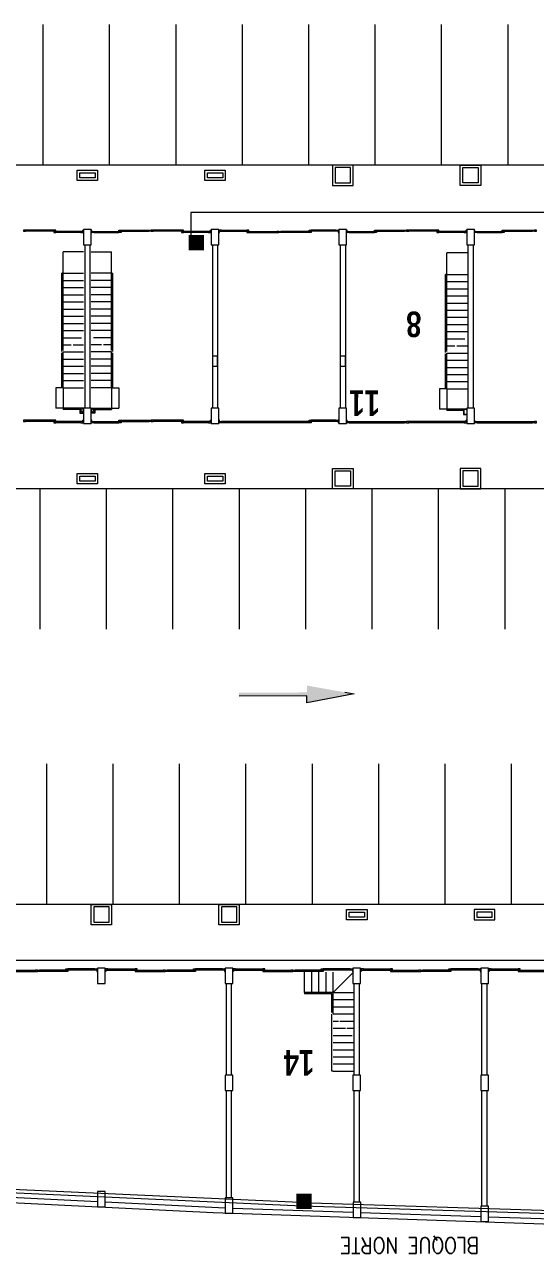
# Model space of a CAD drawing. Header units: inches. Extents: x -35 to 98, y -34 to 46.
# Drawn here: x 21.73 to 41.73, y -33.51 to 14.61 of the extents above; entities that cross this region are included whole.
import ezdxf
from ezdxf.enums import TextEntityAlignment as Align

# ---------------------------------------------------------------- set-up
doc = ezdxf.new("R2010")
doc.units = ezdxf.units.IN
doc.header["$MEASUREMENT"] = 0
doc.layers.add('back_bone', color=30, linetype='Continuous', lineweight=9)
doc.layers.add('Estructura', color=8, linetype='Continuous', lineweight=9)
doc.layers.add('RACK01', color=7, linetype='Continuous')
doc.styles.add('ROMANS', font='romans.shx', dxfattribs={"width": 0.85})
doc.styles.add('STYLE3', font='impact.ttf', dxfattribs={"height": 0.006})

msp = doc.modelspace()

# ---------------------------------------------------------------- hatches: boundary and pattern name
at = {"layer": 'Estructura'}
h = msp.add_hatch(color=256, dxfattribs=at)
h.dxf.hatch_style = 1
h.paths.add_polyline_path([(34.631, -11.603), (32.784, -11.275), (32.786, -11.545), (30.131, -11.559), (30.131, -11.694), (32.786, -11.68), (32.788, -11.95)])
at = {"layer": 'RACK01'}
h = msp.add_hatch(color=256, dxfattribs=at)
h.dxf.hatch_style = 1
h.paths.add_polyline_path([(28.157, 6.364), (28.157, 5.764), (28.757, 5.764), (28.757, 6.364)])
h = msp.add_hatch(color=256, dxfattribs=at)
h.dxf.hatch_style = 1
h.paths.add_polyline_path([(32.372, -31.172), (32.372, -31.772), (32.972, -31.772), (32.972, -31.172)])

# ---------------------------------------------------------------- linework, layer by layer
at = {"layer": 'back_bone', "color": 51, "true_color": 0xf8f6b0}
msp.add_line((52.585, 7.246), (28.244, 7.246), dxfattribs=at)
at = {"layer": 'back_bone', "color": 6}
for p, q in [((28.244, 7.246), (28.244, 6.371)), ((45.384, -22.046), (-9.474, -22.046)), ((4.062, -30.216), (32.507, -31.509)), ((32.956, -31.53), (56.103, -32.26))]:
    msp.add_line(p, q, dxfattribs=at)
at = {"layer": 'back_bone'}
for points in [[(-17.665, -15.654), (-21.739, -15.654), (-21.739, -24.372), (-13.504, -29.547), (32.606, -31.643)], [(32.606, -31.643), (56.325, -32.375)]]:
    msp.add_lwpolyline(points, dxfattribs=at)
at = {"layer": 'Estructura'}
for p, q in [((22.448, 14.607), (22.448, 9.107)), ((25.048, 14.607), (25.048, 9.107)), ((27.648, 14.607), (27.648, 9.107)), ((30.248, 14.607), (30.248, 9.107)), ((32.848, 14.607), (32.848, 9.107)), ((35.448, 14.607), (35.448, 9.107)), ((38.048, 14.607), (38.048, 9.107)), ((40.648, 14.607), (40.648, 9.107)), ((59.588, 9.107), (8.748, 9.107)), ((59.442, -3.573), (8.642, -3.573)), ((22.342, -9.073), (22.342, -3.573)), ((24.942, -9.073), (24.942, -3.573)), ((27.542, -9.073), (27.542, -3.573)), ((30.142, -9.073), (30.142, -3.573)), ((32.742, -9.073), (32.742, -3.573)), ((35.342, -9.073), (35.342, -3.573)), ((37.942, -9.073), (37.942, -3.573)), ((40.542, -9.073), (40.542, -3.573)), ((59.701, -19.843), (-1.499, -19.843)), ((29.64, -26.528), (29.64, -22.943)), ((29.84, -26.528), (29.84, -22.943)), ((34.64, -26.528), (34.64, -22.943)), ((34.84, -26.528), (34.84, -22.943)), ((39.64, -26.528), (39.64, -22.943)), ((39.84, -26.528), (39.84, -22.943)), ((33.764, -24.08), (33.764, -23.343)), ((33.814, -24.133), (33.814, -23.293)), ((33.814, -23.853), (34.614, -23.853)), ((33.764, -26.373), (33.764, -24.14)), ((33.814, -24.133), (34.614, -24.133)), ((33.814, -24.413), (34.024, -24.413)), ((34.081, -24.413), (34.614, -24.413)), ((33.814, -24.693), (34.291, -24.693)), ((33.814, -24.973), (34.557, -24.973)), ((34.348, -24.693), (34.614, -24.693)), ((33.814, -25.253), (34.614, -25.253)), ((33.814, -25.533), (34.614, -25.533)), ((33.814, -25.813), (34.614, -25.813)), ((33.814, -26.373), (33.764, -26.373)), ((33.814, -26.093), (34.614, -26.093)), ((33.814, -26.373), (34.614, -26.373)), ((29.64, -31.324), (29.64, -27.128)), ((29.84, -31.324), (29.84, -27.128)), ((34.64, -31.493), (34.64, -27.128)), ((34.84, -31.493), (34.84, -27.128)), ((39.64, -31.663), (39.64, -27.128)), ((39.84, -31.663), (39.84, -27.128)), ((-13.569, -29.788), (29.118, -31.908)), ((29.64, -31.032), (29.64, -29.527)), ((29.84, -31.195), (29.84, -29.69)), ((39.64, -31.443), (39.64, -29.937)), ((39.84, -31.534), (39.84, -30.029)), ((19.89, -31.248), (24.59, -31.48)), ((24.89, -31.494), (29.59, -31.724)), ((29.89, -31.734), (34.59, -31.893)), ((29.118, -31.908), (59.74, -32.946)), ((34.89, -31.903), (39.59, -32.063)), ((39.89, -32.073), (44.59, -32.232))]:
    msp.add_line(p, q, dxfattribs=at)
at = {"layer": 'Estructura', "color": 251, "true_color": 0x636466}
for p, q in [((22.873, 6.563), (21.771, 6.563)), ((22.873, 6.54), (21.771, 6.54)), ((22.873, 6.538), (21.771, 6.538)), ((22.873, 6.515), (21.771, 6.515)), ((23.936, 6.51), (22.953, 6.51)), ((23.936, 6.487), (22.953, 6.487)), ((23.936, 6.485), (22.953, 6.485)), ((23.936, 6.463), (22.953, 6.463)), ((24.041, 6.437), (24.041, 6.587)), ((24.341, 6.437), (24.341, 6.587)), ((24.446, 6.51), (25.429, 6.51)), ((24.446, 6.487), (25.429, 6.487)), ((24.446, 6.485), (25.429, 6.485)), ((24.446, 6.463), (25.429, 6.463)), ((25.509, 6.563), (26.611, 6.563)), ((25.509, 6.54), (26.611, 6.54)), ((25.509, 6.538), (26.611, 6.538)), ((25.509, 6.515), (26.611, 6.515)), ((27.873, 6.563), (26.771, 6.563)), ((27.873, 6.54), (26.771, 6.54)), ((27.873, 6.538), (26.771, 6.538)), ((27.873, 6.515), (26.771, 6.515)), ((28.936, 6.51), (27.953, 6.51)), ((28.936, 6.487), (27.953, 6.487)), ((28.936, 6.485), (27.953, 6.485)), ((28.936, 6.463), (27.953, 6.463)), ((29.041, 6.437), (29.041, 6.587)), ((29.341, 6.437), (29.341, 6.587)), ((29.446, 6.563), (30.429, 6.563)), ((29.446, 6.54), (30.429, 6.54)), ((29.446, 6.538), (30.429, 6.538)), ((29.446, 6.515), (30.429, 6.515)), ((30.509, 6.51), (31.611, 6.51)), ((30.509, 6.487), (31.611, 6.487)), ((30.509, 6.485), (31.611, 6.485)), ((30.509, 6.463), (31.611, 6.463)), ((32.873, 6.51), (31.771, 6.51)), ((32.873, 6.487), (31.771, 6.487)), ((32.873, 6.485), (31.771, 6.485)), ((32.873, 6.463), (31.771, 6.463)), ((33.936, 6.563), (32.953, 6.563)), ((33.936, 6.54), (32.953, 6.54)), ((33.936, 6.538), (32.953, 6.538)), ((33.936, 6.515), (32.953, 6.515)), ((34.041, 6.437), (34.041, 6.587)), ((34.341, 6.437), (34.341, 6.587)), ((34.446, 6.51), (35.429, 6.51)), ((34.446, 6.487), (35.429, 6.487)), ((34.446, 6.485), (35.429, 6.485)), ((34.446, 6.463), (35.429, 6.463)), ((35.509, 6.563), (36.611, 6.563)), ((35.509, 6.54), (36.611, 6.54)), ((35.509, 6.538), (36.611, 6.538)), ((35.509, 6.515), (36.611, 6.515)), ((37.873, 6.563), (36.771, 6.563)), ((37.873, 6.54), (36.771, 6.54)), ((37.873, 6.538), (36.771, 6.538)), ((37.873, 6.515), (36.771, 6.515)), ((38.936, 6.51), (37.953, 6.51)), ((38.936, 6.487), (37.953, 6.487)), ((38.936, 6.485), (37.953, 6.485)), ((38.936, 6.463), (37.953, 6.463)), ((39.041, 6.437), (39.041, 6.587)), ((39.341, 6.437), (39.341, 6.587)), ((39.446, 6.51), (40.429, 6.51)), ((39.446, 6.487), (40.429, 6.487)), ((39.446, 6.485), (40.429, 6.485)), ((39.446, 6.463), (40.429, 6.463)), ((40.509, 6.563), (41.611, 6.563)), ((40.509, 6.54), (41.611, 6.54)), ((40.509, 6.538), (41.611, 6.538)), ((40.509, 6.515), (41.611, 6.515)), ((24.091, 5.987), (24.091, -0.413)), ((24.291, 5.987), (24.291, -0.413)), ((29.091, 5.987), (29.091, -0.413)), ((29.291, 5.987), (29.291, -0.413)), ((34.091, 5.987), (34.091, -0.413)), ((34.291, 5.987), (34.291, -0.413)), ((39.091, 5.987), (39.091, -0.413)), ((39.291, 5.987), (39.291, -0.413)), ((23.241, 4.867), (23.241, 5.707)), ((24.041, 5.707), (23.241, 5.707)), ((24.341, 5.707), (25.141, 5.707)), ((25.141, 4.867), (25.141, 5.707)), ((38.257, 4.825), (38.257, 5.665)), ((39.057, 5.665), (38.257, 5.665)), ((23.191, 1.812), (23.191, 4.867)), ((23.241, 4.867), (23.191, 4.867)), ((23.241, 1.847), (23.241, 4.867)), ((23.241, 4.867), (24.041, 4.867)), ((25.141, 4.867), (24.341, 4.867)), ((25.141, 1.847), (25.141, 4.867)), ((25.141, 4.867), (25.191, 4.867)), ((25.191, 1.812), (25.191, 4.867)), ((38.207, 1.77), (38.207, 4.825)), ((38.257, 4.825), (38.207, 4.825)), ((38.257, 1.805), (38.257, 4.825)), ((38.257, 4.825), (39.057, 4.825)), ((23.241, 4.587), (24.041, 4.587)), ((25.141, 4.587), (24.341, 4.587)), ((38.257, 4.545), (39.057, 4.545)), ((23.241, 4.307), (24.041, 4.307)), ((23.241, 4.027), (24.041, 4.027)), ((25.141, 4.307), (24.341, 4.307)), ((25.141, 4.027), (24.341, 4.027)), ((38.257, 4.265), (39.057, 4.265)), ((38.257, 3.985), (39.057, 3.985)), ((23.241, 3.747), (24.041, 3.747)), ((23.241, 3.467), (24.041, 3.467)), ((25.141, 3.747), (24.341, 3.747)), ((25.141, 3.467), (24.341, 3.467)), ((38.257, 3.705), (39.057, 3.705)), ((38.257, 3.425), (39.057, 3.425)), ((23.241, 3.187), (24.041, 3.187)), ((23.241, 2.907), (24.041, 2.907)), ((25.141, 3.187), (24.341, 3.187)), ((25.141, 2.907), (24.341, 2.907)), ((38.257, 3.145), (39.057, 3.145)), ((23.241, 2.627), (24.041, 2.627)), ((25.141, 2.627), (24.341, 2.627)), ((38.257, 2.865), (39.057, 2.865)), ((38.257, 2.585), (39.057, 2.585)), ((23.241, 2.347), (23.956, 2.347)), ((23.241, 2.067), (23.556, 2.067)), ((23.641, 2.067), (24.041, 2.067)), ((24.741, 2.067), (24.341, 2.067)), ((25.141, 2.347), (24.427, 2.347)), ((25.141, 2.067), (24.827, 2.067)), ((38.257, 2.305), (38.971, 2.305)), ((38.257, 2.025), (38.571, 2.025)), ((38.657, 2.025), (39.057, 2.025)), ((23.191, 0.387), (23.191, 1.752)), ((23.241, 0.387), (23.241, 1.787)), ((23.241, 1.787), (24.041, 1.787)), ((23.241, 1.507), (24.041, 1.507)), ((25.141, 1.787), (24.341, 1.787)), ((25.141, 1.507), (24.341, 1.507)), ((25.141, 0.387), (25.141, 1.787)), ((25.191, 0.387), (25.191, 1.752)), ((38.207, 0.345), (38.207, 1.71)), ((38.257, 0.345), (38.257, 1.745)), ((38.257, 1.745), (39.057, 1.745)), ((38.257, 1.465), (39.057, 1.465)), ((23.241, 1.227), (24.041, 1.227)), ((25.141, 1.227), (24.341, 1.227)), ((38.257, 1.185), (39.057, 1.185)), ((23.241, 0.947), (24.041, 0.947)), ((23.241, 0.667), (24.041, 0.667)), ((25.141, 0.947), (24.341, 0.947)), ((25.141, 0.667), (24.341, 0.667)), ((38.257, 0.905), (39.057, 0.905)), ((38.257, 0.625), (39.057, 0.625)), ((22.961, 0.387), (22.961, -0.413)), ((23.241, 0.387), (22.961, 0.387)), ((23.241, 0.387), (23.191, 0.387)), ((23.241, 0.387), (23.241, -0.413)), ((23.241, 0.387), (24.041, 0.387)), ((25.141, 0.387), (24.341, 0.387)), ((25.141, 0.387), (25.191, 0.387)), ((25.141, 0.387), (25.141, -0.413)), ((25.141, 0.387), (25.421, 0.387)), ((25.421, 0.387), (25.421, -0.413)), ((37.977, 0.345), (37.977, -0.455)), ((38.257, 0.345), (37.977, 0.345)), ((38.257, 0.345), (38.207, 0.345)), ((38.257, 0.345), (38.257, -0.455)), ((38.257, 0.345), (39.057, 0.345)), ((23.241, -0.413), (22.961, -0.413)), ((24.041, -0.413), (23.241, -0.413)), ((23.241, -0.413), (23.241, -0.463)), ((23.901, -0.463), (23.241, -0.463)), ((24.341, -0.413), (25.141, -0.413)), ((24.481, -0.463), (25.141, -0.463)), ((25.141, -0.413), (25.141, -0.463)), ((25.141, -0.413), (25.421, -0.413)), ((38.257, -0.455), (37.977, -0.455)), ((39.057, -0.455), (38.257, -0.455)), ((38.257, -0.455), (38.257, -0.505)), ((22.873, -0.887), (21.771, -0.887)), ((22.873, -0.91), (21.771, -0.91)), ((22.873, -0.912), (21.771, -0.912)), ((22.873, -0.935), (21.771, -0.935)), ((23.936, -0.94), (22.953, -0.94)), ((24.041, -1.013), (24.041, -0.863)), ((24.341, -1.013), (24.341, -0.863)), ((24.446, -0.94), (25.429, -0.94)), ((25.509, -0.887), (26.611, -0.887)), ((25.509, -0.91), (26.611, -0.91)), ((25.509, -0.912), (26.611, -0.912)), ((25.509, -0.935), (26.611, -0.935)), ((27.873, -0.887), (26.771, -0.887)), ((27.873, -0.91), (26.771, -0.91)), ((27.873, -0.912), (26.771, -0.912)), ((27.873, -0.935), (26.771, -0.935)), ((28.936, -0.94), (27.953, -0.94)), ((29.041, -1.013), (29.041, -0.863)), ((29.341, -1.013), (29.341, -0.863)), ((32.873, -0.94), (29.446, -0.94)), ((33.936, -0.887), (32.953, -0.887)), ((33.936, -0.91), (32.953, -0.91)), ((33.936, -0.912), (32.953, -0.912)), ((33.936, -0.935), (32.953, -0.935)), ((34.041, -1.013), (34.041, -0.863)), ((34.341, -1.013), (34.341, -0.863)), ((34.341, -1.013), (34.341, -0.863)), ((34.446, -0.94), (36.611, -0.94)), ((38.936, -0.94), (36.771, -0.94)), ((38.917, -0.505), (38.257, -0.505)), ((39.041, -1.013), (39.041, -0.863)), ((39.041, -1.013), (39.041, -0.863)), ((39.341, -1.013), (39.341, -0.863)), ((39.446, -0.94), (41.611, -0.94)), ((23.936, -0.963), (22.953, -0.963)), ((23.936, -0.965), (22.953, -0.965)), ((23.936, -0.987), (22.953, -0.987)), ((24.446, -0.963), (25.429, -0.963)), ((24.446, -0.965), (25.429, -0.965)), ((24.446, -0.987), (25.429, -0.987)), ((28.936, -0.963), (27.953, -0.963)), ((28.936, -0.965), (27.953, -0.965)), ((28.936, -0.987), (27.953, -0.987)), ((32.873, -0.963), (29.446, -0.963)), ((32.873, -0.965), (29.446, -0.965)), ((32.873, -0.987), (29.446, -0.987)), ((34.446, -0.963), (36.611, -0.963)), ((34.446, -0.965), (36.611, -0.965)), ((34.446, -0.987), (36.611, -0.987)), ((38.936, -0.963), (36.771, -0.963)), ((38.936, -0.965), (36.771, -0.965)), ((38.936, -0.987), (36.771, -0.987)), ((39.446, -0.963), (41.611, -0.963)), ((39.446, -0.965), (41.611, -0.965)), ((39.446, -0.987), (41.611, -0.987)), ((21.138, -22.418), (22.16, -22.418)), ((21.138, -22.441), (22.16, -22.441)), ((21.138, -22.443), (22.16, -22.443)), ((21.138, -22.465), (22.16, -22.465)), ((23.343, -22.418), (22.32, -22.418)), ((23.343, -22.441), (22.32, -22.441)), ((23.343, -22.443), (22.32, -22.443)), ((23.343, -22.465), (22.32, -22.465)), ((24.485, -22.365), (23.423, -22.365)), ((24.485, -22.388), (23.423, -22.388)), ((24.485, -22.39), (23.423, -22.39)), ((24.485, -22.413), (23.423, -22.413)), ((24.59, -22.34), (24.59, -22.49)), ((24.995, -22.365), (26.058, -22.365)), ((24.995, -22.388), (26.058, -22.388)), ((24.995, -22.39), (26.058, -22.39)), ((24.995, -22.413), (26.058, -22.413)), ((26.138, -22.418), (27.16, -22.418)), ((26.138, -22.441), (27.16, -22.441)), ((26.138, -22.443), (27.16, -22.443)), ((26.138, -22.465), (27.16, -22.465)), ((28.343, -22.418), (27.32, -22.418)), ((28.343, -22.441), (27.32, -22.441)), ((28.343, -22.443), (27.32, -22.443)), ((28.343, -22.465), (27.32, -22.465)), ((29.485, -22.365), (28.423, -22.365)), ((29.485, -22.388), (28.423, -22.388)), ((29.485, -22.39), (28.423, -22.39)), ((29.485, -22.413), (28.423, -22.413)), ((29.59, -22.34), (29.59, -22.49)), ((29.995, -22.365), (31.058, -22.365)), ((29.995, -22.388), (31.058, -22.388)), ((29.995, -22.39), (31.058, -22.39)), ((29.995, -22.413), (31.058, -22.413)), ((31.138, -22.418), (32.16, -22.418)), ((31.138, -22.441), (32.16, -22.441)), ((31.138, -22.443), (32.16, -22.443)), ((31.138, -22.465), (32.16, -22.465)), ((33.343, -22.418), (32.32, -22.418)), ((33.343, -22.441), (32.32, -22.441)), ((33.343, -22.443), (32.32, -22.443)), ((33.343, -22.465), (32.32, -22.465)), ((32.694, -23.293), (32.694, -22.493)), ((32.974, -23.293), (32.974, -22.493)), ((33.254, -23.293), (33.254, -22.493)), ((34.485, -22.365), (33.423, -22.365)), ((34.485, -22.388), (33.423, -22.388)), ((34.485, -22.39), (33.423, -22.39)), ((34.485, -22.413), (33.423, -22.413)), ((33.534, -23.293), (33.534, -22.493)), ((33.814, -23.293), (33.814, -22.493)), ((33.814, -23.293), (34.614, -22.493)), ((34.59, -22.34), (34.59, -22.49)), ((34.995, -22.365), (36.058, -22.365)), ((34.995, -22.388), (36.058, -22.388)), ((34.995, -22.39), (36.058, -22.39)), ((34.995, -22.413), (36.058, -22.413)), ((36.138, -22.418), (37.16, -22.418)), ((36.138, -22.441), (37.16, -22.441)), ((36.138, -22.443), (37.16, -22.443)), ((36.138, -22.465), (37.16, -22.465)), ((38.343, -22.418), (37.32, -22.418)), ((38.343, -22.441), (37.32, -22.441)), ((38.343, -22.443), (37.32, -22.443)), ((38.343, -22.465), (37.32, -22.465)), ((39.485, -22.365), (38.423, -22.365)), ((39.485, -22.388), (38.423, -22.388)), ((39.485, -22.39), (38.423, -22.39)), ((39.485, -22.413), (38.423, -22.413)), ((39.59, -22.34), (39.59, -22.49)), ((39.995, -22.365), (41.058, -22.365)), ((39.995, -22.388), (41.058, -22.388)), ((39.995, -22.39), (41.058, -22.39)), ((39.995, -22.413), (41.058, -22.413)), ((41.138, -22.418), (42.16, -22.418)), ((41.138, -22.441), (42.16, -22.441)), ((41.138, -22.443), (42.16, -22.443)), ((41.138, -22.465), (42.16, -22.465)), ((33.814, -23.293), (32.694, -23.293)), ((32.694, -23.293), (32.694, -23.343)), ((33.764, -23.343), (32.694, -23.343)), ((33.814, -23.293), (34.614, -23.293)), ((33.814, -23.573), (34.614, -23.573))]:
    msp.add_line(p, q, dxfattribs=at)
at = {"layer": 'Estructura', "linetype": 'Continuous'}
for p, q in [((22.601, -19.843), (22.601, -14.343)), ((25.201, -19.843), (25.201, -14.343)), ((27.801, -19.843), (27.801, -14.343)), ((30.401, -19.843), (30.401, -14.343)), ((33.001, -19.843), (33.001, -14.343)), ((35.601, -19.843), (35.601, -14.343)), ((38.201, -19.843), (38.201, -14.343)), ((40.801, -19.843), (40.801, -14.343))]:
    msp.add_line(p, q, dxfattribs=at)
at = {"layer": 'Estructura'}
for points in [[(23.791, 8.507), (23.791, 8.907), (24.591, 8.907), (24.591, 8.507)], [(23.891, 8.607), (23.891, 8.807), (24.491, 8.807), (24.491, 8.607)], [(28.791, 8.507), (28.791, 8.907), (29.591, 8.907), (29.591, 8.507)], [(28.891, 8.607), (28.891, 8.807), (29.491, 8.807), (29.491, 8.607)], [(34.591, 9.107), (33.791, 9.107), (33.791, 8.307), (34.591, 8.307)], [(34.491, 9.007), (33.891, 9.007), (33.891, 8.407), (34.491, 8.407)], [(38.791, 9.107), (39.591, 9.107), (39.591, 8.307), (38.791, 8.307)], [(38.891, 9.007), (39.491, 9.007), (39.491, 8.407), (38.891, 8.407)], [(34.591, -3.573), (33.791, -3.573), (33.791, -2.773), (34.591, -2.773)], [(34.491, -3.473), (33.891, -3.473), (33.891, -2.873), (34.491, -2.873)], [(38.791, -3.573), (39.591, -3.573), (39.591, -2.773), (38.791, -2.773)], [(38.891, -3.473), (39.491, -3.473), (39.491, -2.873), (38.891, -2.873)], [(23.791, -3.373), (23.791, -2.973), (24.591, -2.973), (24.591, -3.373)], [(23.891, -3.273), (23.891, -3.073), (24.491, -3.073), (24.491, -3.273)], [(28.791, -3.373), (28.791, -2.973), (29.591, -2.973), (29.591, -3.373)], [(28.891, -3.273), (28.891, -3.073), (29.491, -3.073), (29.491, -3.273)], [(24.34, -20.643), (24.34, -19.843), (25.14, -19.843), (25.14, -20.643)], [(25.04, -19.943), (24.44, -19.943), (24.44, -20.543), (25.04, -20.543)], [(29.34, -20.643), (29.34, -19.843), (30.14, -19.843), (30.14, -20.643)], [(30.04, -19.943), (29.44, -19.943), (29.44, -20.543), (30.04, -20.543)], [(34.34, -20.443), (34.34, -20.043), (35.14, -20.043), (35.14, -20.443)], [(34.44, -20.343), (34.44, -20.143), (35.04, -20.143), (35.04, -20.343)], [(40.14, -20.443), (40.14, -20.043), (39.34, -20.043), (39.34, -20.443)], [(40.04, -20.343), (40.04, -20.143), (39.44, -20.143), (39.44, -20.343)], [(29.886, -26.528), (29.586, -26.528), (29.586, -27.128), (29.886, -27.128)], [(34.888, -26.527), (34.588, -26.527), (34.588, -27.127), (34.888, -27.127)], [(39.89, -26.528), (39.59, -26.528), (39.59, -27.128), (39.89, -27.128)], [(24.89, -31.089), (24.59, -31.089), (24.59, -31.689), (24.89, -31.689)], [(29.89, -31.329), (29.59, -31.329), (29.59, -31.929), (29.89, -31.929)], [(34.891, -31.498), (34.591, -31.498), (34.591, -32.098), (34.891, -32.098)], [(39.59, -32.263), (39.89, -32.263), (39.89, -31.663), (39.59, -31.663)]]:
    msp.add_lwpolyline(points, close=True, dxfattribs=at)
at = {"layer": 'Estructura', "color": 251, "true_color": 0x636466}
for points in [[(21.771, 6.563), (21.691, 6.563), (21.691, 6.515), (21.771, 6.515)], [(22.953, 6.563), (22.873, 6.563), (22.873, 6.515), (22.953, 6.515)], [(22.953, 6.51), (22.873, 6.51), (22.873, 6.463), (22.953, 6.463)], [(24.016, 6.51), (23.936, 6.51), (23.936, 6.463), (24.016, 6.463)], [(24.041, 6.563), (24.041, 6.463), (24.016, 6.463), (24.016, 6.563)], [(24.341, 6.587), (24.041, 6.587), (24.041, 5.987), (24.341, 5.987)], [(24.341, 6.563), (24.341, 6.463), (24.366, 6.463), (24.366, 6.563)], [(24.366, 6.51), (24.446, 6.51), (24.446, 6.463), (24.366, 6.463)], [(25.429, 6.563), (25.509, 6.563), (25.509, 6.515), (25.429, 6.515)], [(25.429, 6.51), (25.509, 6.51), (25.509, 6.463), (25.429, 6.463)], [(26.611, 6.563), (26.691, 6.563), (26.691, 6.515), (26.611, 6.515)], [(26.771, 6.563), (26.691, 6.563), (26.691, 6.515), (26.771, 6.515)], [(27.953, 6.563), (27.873, 6.563), (27.873, 6.515), (27.953, 6.515)], [(27.953, 6.51), (27.873, 6.51), (27.873, 6.463), (27.953, 6.463)], [(29.016, 6.51), (28.936, 6.51), (28.936, 6.463), (29.016, 6.463)], [(29.041, 6.563), (29.041, 6.463), (29.016, 6.463), (29.016, 6.563)], [(29.341, 6.587), (29.041, 6.587), (29.041, 5.987), (29.341, 5.987)], [(29.341, 6.563), (29.341, 6.463), (29.366, 6.463), (29.366, 6.563)], [(29.366, 6.515), (29.446, 6.515), (29.446, 6.563), (29.366, 6.563)], [(30.429, 6.515), (30.509, 6.515), (30.509, 6.563), (30.429, 6.563)], [(30.429, 6.463), (30.509, 6.463), (30.509, 6.51), (30.429, 6.51)], [(31.611, 6.463), (31.691, 6.463), (31.691, 6.51), (31.611, 6.51)], [(31.771, 6.463), (31.691, 6.463), (31.691, 6.51), (31.771, 6.51)], [(32.953, 6.515), (32.873, 6.515), (32.873, 6.563), (32.953, 6.563)], [(32.953, 6.463), (32.873, 6.463), (32.873, 6.51), (32.953, 6.51)], [(34.016, 6.515), (33.936, 6.515), (33.936, 6.563), (34.016, 6.563)], [(34.041, 6.563), (34.041, 6.463), (34.016, 6.463), (34.016, 6.563)], [(34.341, 6.587), (34.041, 6.587), (34.041, 5.987), (34.341, 5.987)], [(34.341, 6.563), (34.341, 6.463), (34.366, 6.463), (34.366, 6.563)], [(34.366, 6.51), (34.446, 6.51), (34.446, 6.463), (34.366, 6.463)], [(35.429, 6.563), (35.509, 6.563), (35.509, 6.515), (35.429, 6.515)], [(35.429, 6.51), (35.509, 6.51), (35.509, 6.463), (35.429, 6.463)], [(36.611, 6.563), (36.691, 6.563), (36.691, 6.515), (36.611, 6.515)], [(36.771, 6.563), (36.691, 6.563), (36.691, 6.515), (36.771, 6.515)], [(37.953, 6.563), (37.873, 6.563), (37.873, 6.515), (37.953, 6.515)], [(37.953, 6.51), (37.873, 6.51), (37.873, 6.463), (37.953, 6.463)], [(39.016, 6.51), (38.936, 6.51), (38.936, 6.463), (39.016, 6.463)], [(39.041, 6.563), (39.041, 6.463), (39.016, 6.463), (39.016, 6.563)], [(39.341, 6.587), (39.041, 6.587), (39.041, 5.987), (39.341, 5.987)], [(39.341, 6.563), (39.341, 6.463), (39.366, 6.463), (39.366, 6.563)], [(39.366, 6.51), (39.446, 6.51), (39.446, 6.463), (39.366, 6.463)], [(40.429, 6.563), (40.509, 6.563), (40.509, 6.515), (40.429, 6.515)], [(40.429, 6.51), (40.509, 6.51), (40.509, 6.463), (40.429, 6.463)], [(41.611, 6.563), (41.691, 6.563), (41.691, 6.515), (41.611, 6.515)], [(41.771, 6.563), (41.691, 6.563), (41.691, 6.515), (41.771, 6.515)], [(29.291, 1.627), (29.091, 1.627), (29.091, 1.227), (29.291, 1.227)], [(34.291, 1.627), (34.091, 1.627), (34.091, 1.227), (34.291, 1.227)], [(24.341, -0.413), (24.041, -0.413), (24.041, -1.013), (24.341, -1.013)], [(29.341, -0.413), (29.041, -0.413), (29.041, -1.013), (29.341, -1.013)], [(34.341, -0.413), (34.041, -0.413), (34.041, -1.013), (34.341, -1.013)], [(39.341, -0.413), (39.041, -0.413), (39.041, -1.013), (39.341, -1.013)], [(21.771, -0.887), (21.691, -0.887), (21.691, -0.935), (21.771, -0.935)], [(22.953, -0.887), (22.873, -0.887), (22.873, -0.935), (22.953, -0.935)], [(22.953, -0.94), (22.873, -0.94), (22.873, -0.987), (22.953, -0.987)], [(24.016, -0.94), (23.936, -0.94), (23.936, -0.987), (24.016, -0.987)], [(24.041, -0.887), (24.041, -0.987), (24.016, -0.987), (24.016, -0.887)], [(24.341, -0.887), (24.341, -0.987), (24.366, -0.987), (24.366, -0.887)], [(24.366, -0.94), (24.446, -0.94), (24.446, -0.987), (24.366, -0.987)], [(25.429, -0.887), (25.509, -0.887), (25.509, -0.935), (25.429, -0.935)], [(25.429, -0.94), (25.509, -0.94), (25.509, -0.987), (25.429, -0.987)], [(26.611, -0.887), (26.691, -0.887), (26.691, -0.935), (26.611, -0.935)], [(26.771, -0.887), (26.691, -0.887), (26.691, -0.935), (26.771, -0.935)], [(27.953, -0.887), (27.873, -0.887), (27.873, -0.935), (27.953, -0.935)], [(27.953, -0.94), (27.873, -0.94), (27.873, -0.987), (27.953, -0.987)], [(29.016, -0.94), (28.936, -0.94), (28.936, -0.987), (29.016, -0.987)], [(29.041, -0.887), (29.041, -0.987), (29.016, -0.987), (29.016, -0.887)], [(29.341, -0.887), (29.341, -0.987), (29.366, -0.987), (29.366, -0.887)], [(29.446, -0.987), (29.366, -0.987), (29.366, -0.94), (29.446, -0.94)], [(32.953, -0.935), (32.873, -0.935), (32.873, -0.887), (32.953, -0.887)], [(32.953, -0.987), (32.873, -0.987), (32.873, -0.94), (32.953, -0.94)], [(34.016, -0.935), (33.936, -0.935), (33.936, -0.887), (34.016, -0.887)], [(34.041, -0.887), (34.041, -0.987), (34.016, -0.987), (34.016, -0.887)], [(34.341, -0.887), (34.341, -0.987), (34.366, -0.987), (34.366, -0.887)], [(34.366, -0.94), (34.446, -0.94), (34.446, -0.987), (34.366, -0.987)], [(36.611, -0.94), (36.691, -0.94), (36.691, -0.987), (36.611, -0.987)], [(36.771, -0.94), (36.691, -0.94), (36.691, -0.987), (36.771, -0.987)], [(39.016, -0.94), (38.936, -0.94), (38.936, -0.987), (39.016, -0.987)], [(39.041, -0.887), (39.041, -0.987), (39.016, -0.987), (39.016, -0.887)], [(39.341, -0.887), (39.341, -0.987), (39.366, -0.987), (39.366, -0.887)], [(39.366, -0.94), (39.446, -0.94), (39.446, -0.987), (39.366, -0.987)], [(41.611, -0.94), (41.691, -0.94), (41.691, -0.987), (41.611, -0.987)], [(41.771, -0.94), (41.691, -0.94), (41.691, -0.987), (41.771, -0.987)], [(22.16, -22.465), (22.24, -22.465), (22.24, -22.418), (22.16, -22.418)], [(22.32, -22.465), (22.24, -22.465), (22.24, -22.418), (22.32, -22.418)], [(23.423, -22.413), (23.343, -22.413), (23.343, -22.365), (23.423, -22.365)], [(23.423, -22.465), (23.343, -22.465), (23.343, -22.418), (23.423, -22.418)], [(24.565, -22.413), (24.485, -22.413), (24.485, -22.365), (24.565, -22.365)], [(24.59, -22.465), (24.59, -22.365), (24.565, -22.365), (24.565, -22.465)], [(24.891, -22.338), (24.591, -22.338), (24.591, -22.938), (24.891, -22.938)], [(24.89, -22.465), (24.89, -22.365), (24.915, -22.365), (24.915, -22.465)], [(24.915, -22.413), (24.995, -22.413), (24.995, -22.365), (24.915, -22.365)], [(26.058, -22.413), (26.138, -22.413), (26.138, -22.365), (26.058, -22.365)], [(26.058, -22.465), (26.138, -22.465), (26.138, -22.418), (26.058, -22.418)], [(27.16, -22.465), (27.24, -22.465), (27.24, -22.418), (27.16, -22.418)], [(27.32, -22.465), (27.24, -22.465), (27.24, -22.418), (27.32, -22.418)], [(28.423, -22.413), (28.343, -22.413), (28.343, -22.365), (28.423, -22.365)], [(28.423, -22.465), (28.343, -22.465), (28.343, -22.418), (28.423, -22.418)], [(29.565, -22.413), (29.485, -22.413), (29.485, -22.365), (29.565, -22.365)], [(29.59, -22.465), (29.59, -22.365), (29.565, -22.365), (29.565, -22.465)], [(29.891, -22.341), (29.591, -22.341), (29.591, -22.941), (29.891, -22.941)], [(29.89, -22.465), (29.89, -22.365), (29.915, -22.365), (29.915, -22.465)], [(29.915, -22.413), (29.995, -22.413), (29.995, -22.365), (29.915, -22.365)], [(31.058, -22.413), (31.138, -22.413), (31.138, -22.365), (31.058, -22.365)], [(31.058, -22.465), (31.138, -22.465), (31.138, -22.418), (31.058, -22.418)], [(32.16, -22.465), (32.24, -22.465), (32.24, -22.418), (32.16, -22.418)], [(32.32, -22.465), (32.24, -22.465), (32.24, -22.418), (32.32, -22.418)], [(33.423, -22.413), (33.343, -22.413), (33.343, -22.365), (33.423, -22.365)], [(33.423, -22.465), (33.343, -22.465), (33.343, -22.418), (33.423, -22.418)], [(34.565, -22.413), (34.485, -22.413), (34.485, -22.365), (34.565, -22.365)], [(34.59, -22.465), (34.59, -22.365), (34.565, -22.365), (34.565, -22.465)], [(34.89, -22.342), (34.59, -22.342), (34.59, -22.942), (34.89, -22.942)], [(34.89, -22.465), (34.89, -22.365), (34.915, -22.365), (34.915, -22.465)], [(34.915, -22.413), (34.995, -22.413), (34.995, -22.365), (34.915, -22.365)], [(36.058, -22.413), (36.138, -22.413), (36.138, -22.365), (36.058, -22.365)], [(36.058, -22.465), (36.138, -22.465), (36.138, -22.418), (36.058, -22.418)], [(37.16, -22.465), (37.24, -22.465), (37.24, -22.418), (37.16, -22.418)], [(37.32, -22.465), (37.24, -22.465), (37.24, -22.418), (37.32, -22.418)], [(38.423, -22.413), (38.343, -22.413), (38.343, -22.365), (38.423, -22.365)], [(38.423, -22.465), (38.343, -22.465), (38.343, -22.418), (38.423, -22.418)], [(39.565, -22.413), (39.485, -22.413), (39.485, -22.365), (39.565, -22.365)], [(39.59, -22.465), (39.59, -22.365), (39.565, -22.365), (39.565, -22.465)], [(39.59, -22.943), (39.89, -22.943), (39.89, -22.343), (39.59, -22.343)], [(39.89, -22.465), (39.89, -22.365), (39.915, -22.365), (39.915, -22.465)], [(39.915, -22.413), (39.995, -22.413), (39.995, -22.365), (39.915, -22.365)], [(41.058, -22.413), (41.138, -22.413), (41.138, -22.365), (41.058, -22.365)], [(41.058, -22.465), (41.138, -22.465), (41.138, -22.418), (41.058, -22.418)]]:
    msp.add_lwpolyline(points, close=True, dxfattribs=at)
for points in [[(24.041, -0.413), (23.901, -0.413), (23.901, -0.613), (24.041, -0.613)], [(24.041, -0.425), (23.914, -0.425), (23.914, -0.6), (24.041, -0.6)], [(24.341, -0.413), (24.481, -0.413), (24.481, -0.613), (24.341, -0.613)], [(24.341, -0.425), (24.469, -0.425), (24.469, -0.6), (24.341, -0.6)], [(39.057, -0.455), (38.917, -0.455), (38.917, -0.655), (39.057, -0.655)], [(39.057, -0.468), (38.929, -0.468), (38.929, -0.643), (39.057, -0.643)]]:
    msp.add_lwpolyline(points, dxfattribs=at)
at = {"layer": 'Estructura'}
msp.add_lwpolyline([(34.275, -11.54), (34.631, -11.603), (34.631, -11.603), (32.788, -11.95), (32.786, -11.68), (30.131, -11.694)], dxfattribs=at)
at = {"layer": 'Estructura', "color": 251, "true_color": 0x636466}
for centre in [(23.991, -0.514), (24.392, -0.514)]:
    msp.add_circle(centre, 0.0508, dxfattribs=at)

# ---------------------------------------------------------------- texts
at = {"layer": 'Estructura', "color": 251, "true_color": 0x636466, "style": 'STYLE3'}
for s, p in [('8', (37.272, 3.368)), ('11', (35.641, 0.28))]:
    msp.add_text(s, height=1, rotation=179.678, dxfattribs=at).set_placement(p)
at = {"layer": 'Estructura', "style": 'STYLE3'}
msp.add_text('14', height=1, rotation=179.678, dxfattribs=at).set_placement((33.072, -25.551))
at = {"layer": 'Estructura', "color": 3, "style": 'ROMANS', "width": 0.85}
msp.add_text('BLOQUE NORTE', height=0.625, rotation=180, dxfattribs=at).set_placement((36.805, -33.198), align=Align.MIDDLE_CENTER)

doc.saveas('drawing.dxf')
